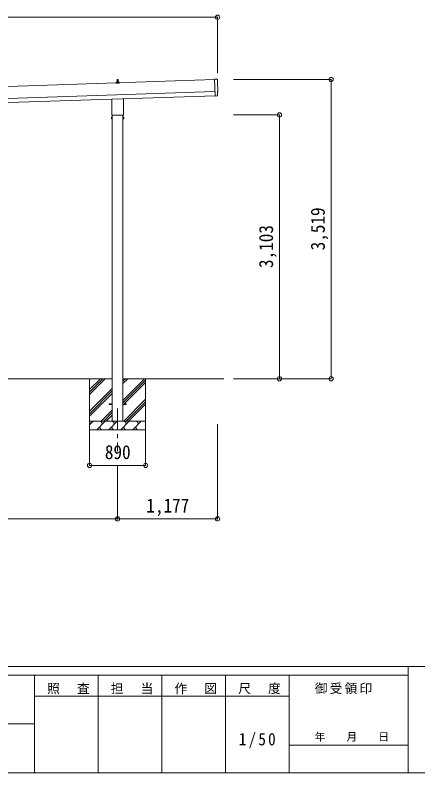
# Model space of a CAD drawing. Units: millimetres at full size, sheet at 1:50; some dimension numbers follow another scale. Extents: x -14053 to 14053, y -9700 to 9700.
# Drawn here: x 4276 to 9016, y -9700 to -791 of the extents above; entities that cross this region are included whole.
import ezdxf
from ezdxf.enums import TextEntityAlignment as Align

# ---------------------------------------------------------------- set-up
doc = ezdxf.new("R2010")
doc.units = ezdxf.units.MM
doc.header["$LTSCALE"] = 50
doc.header["$PDMODE"] = 32
doc.header["$PDSIZE"] = 50
doc.linetypes.add('CHAIN1', pattern=[8, 5, -1, 1, -1])
for name, color, linetype, lineweight in [('0-0_0', 7, 'Continuous', 9), ('0-1_Defpoints', 4, 'Continuous', 9), ('0-6_PARTS1', 6, 'Continuous', 9), ('F-0', 7, 'Continuous', 9)]:
    doc.layers.add(name, color=color, linetype=linetype, lineweight=lineweight)
doc.styles.add('ＭＳ ゴシック', font='')
doc.styles.get('ＭＳ ゴシック').set_extended_font_data('MS Gothic')

msp = doc.modelspace()

# ---------------------------------------------------------------- linework, layer by layer
at = {"layer": '0-0_0'}
for p, q in [((5419.54, -5065.76), (2444.54, -5065.76)), ((5152.04, -5065.76), (5152.04, -5665.76)), ((5152.04, -5250.81), (5337.09, -5065.76)), ((5152.04, -5222.53), (5308.8, -5065.76)), ((5152.04, -5194.24), (5280.52, -5065.76)), ((6732.91, -5065.76), (5544.54, -5065.76)), ((5544.54, -5320.86), (5799.63, -5065.76)), ((5544.54, -5122.87), (5601.64, -5065.76)), ((5544.54, -5094.59), (5573.36, -5065.76)), ((5812.04, -5065.76), (5812.04, -5665.76)), ((5544.54, -5349.14), (5812.04, -5081.64)), ((5544.54, -5377.43), (5812.04, -5109.93)), ((5152.04, -5448.8), (5419.54, -5181.3)), ((5152.04, -5477.09), (5419.54, -5209.59)), ((5152.04, -5505.37), (5419.54, -5237.87)), ((5554.19, -5565.76), (5812.04, -5307.92)), ((5582.48, -5565.76), (5812.04, -5336.2)), ((5610.76, -5565.76), (5812.04, -5364.49)), ((5289.63, -5565.76), (5419.54, -5435.86)), ((5317.92, -5565.76), (5419.54, -5464.14)), ((5346.2, -5565.76), (5419.54, -5492.43)), ((5152.04, -5565.76), (5812.04, -5565.76)), ((5152.04, -5608.65), (5194.93, -5565.76)), ((5166.38, -5594.31), (5152.04, -5579.97)), ((5236.35, -5665.76), (5336.35, -5565.76)), ((5307.8, -5594.31), (5279.24, -5565.76)), ((5377.77, -5665.76), (5477.77, -5565.76)), ((5449.22, -5594.31), (5420.66, -5565.76)), ((5519.19, -5665.76), (5619.19, -5565.76)), ((5590.64, -5594.31), (5562.09, -5565.76)), ((5660.61, -5665.76), (5760.61, -5565.76)), ((5732.06, -5594.31), (5703.51, -5565.76)), ((5808.75, -5565.76), (5812.04, -5562.48)), ((5812.04, -5665.76), (5152.04, -5665.76)), ((5264.9, -5637.21), (5293.46, -5665.76)), ((5406.32, -5637.21), (5434.88, -5665.76)), ((5547.75, -5637.21), (5576.3, -5665.76)), ((5689.17, -5637.21), (5717.72, -5665.76))]:
    msp.add_line(p, q, dxfattribs=at)
at = {"layer": '0-1_Defpoints'}
for p, q in [((6623.4, -1547.68), (1240.39, -1727.11)), ((5463.79, -1588.67), (5463.79, -1580.95)), ((5500.29, -1588.67), (5463.79, -1588.67)), ((5464.17, -1580.17), (5499.9, -1580.17)), ((5464.55, -1579.98), (5471.27, -1578.35)), ((5471.65, -1578.17), (5492.42, -1578.17)), ((5472.04, -1577.38), (5472.04, -1573.17)), ((5473.04, -1573.17), (5491.04, -1573.17)), ((5476.04, -1573.17), (5476.76, -1549.64)), ((5477.76, -1548.67), (5486.31, -1548.67)), ((5487.31, -1549.64), (5488.04, -1573.17)), ((5492.04, -1577.38), (5492.04, -1573.17)), ((5499.52, -1579.98), (5492.8, -1578.35)), ((5500.29, -1588.67), (5500.29, -1580.95)), ((1245.05, -1867.04), (6628.06, -1687.6)), ((1246.72, -1917.01), (6629.73, -1737.57)), ((5413.74, -1952.65), (5413.74, -1778.11)), ((5550.34, -1773.55), (5550.34, -1952.65)), ((6629.82, -1740.34), (6629.86, -1741.34)), ((6649.48, -1740.69), (6656.38, -1740.09)), ((5412.04, -1961.43), (5412.04, -1955.93)), ((5552.04, -1955.93), (5552.04, -1961.43)), ((5408.04, -1990.93), (5408.79, -1989.61)), ((5408.04, -1990.93), (5408.04, -2007.93)), ((5408.04, -2007.93), (5408.79, -2009.24)), ((5415.04, -1994.52), (5408.79, -1994.52)), ((5415.04, -2004.33), (5408.79, -2004.33)), ((5415.04, -2009.24), (5408.79, -2009.24)), ((5549.97, -1964.93), (5414.1, -1964.93)), ((5417.54, -2008.63), (5415.04, -2008.63)), ((5419.54, -1964.93), (5419.54, -5565.76)), ((5544.54, -5565.76), (5544.54, -1964.93)), ((5546.54, -2008.63), (5549.04, -2008.63)), ((5549.04, -1994.52), (5555.28, -1994.52)), ((5549.04, -2004.33), (5555.28, -2004.33)), ((5549.04, -2009.24), (5555.28, -2009.24)), ((5556.04, -1990.93), (5555.28, -1989.61)), ((5556.04, -2007.93), (5555.28, -2009.24)), ((5556.04, -1990.93), (5556.04, -2007.93)), ((5382.04, -5361.26), (5419.54, -5361.26)), ((5382.04, -5370.26), (5382.04, -5361.26)), ((5382.04, -5370.26), (5419.54, -5370.26)), ((5544.54, -5361.26), (5582.04, -5361.26)), ((5544.54, -5370.26), (5582.04, -5370.26)), ((5582.04, -5370.26), (5582.04, -5361.26))]:
    msp.add_line(p, q, dxfattribs=at)
at = {"layer": '0-1_Defpoints', "color": 7, "linetype": 'CHAIN1'}
msp.add_line((5482.04, -5415.76), (5482.04, -5915.76), dxfattribs=at)
at = {"layer": '0-1_Defpoints'}
for points in [[(6654.84, -1543.19), (6623.23, -1542.59), (6629.82, -1740.34)], [(6659.12, -1737.01), (6657.55, -1690.01), (6658.15, -1689.99)], [(6648.73, -1740.44), (6648.04, -1739.83), (6629.86, -1741.34)], [(5415.04, -2009.24), (5415.04, -1989.61), (5408.79, -1989.61)], [(5415.04, -2008.63), (5415.04, -1990.23), (5417.54, -1990.23)], [(5549.04, -2008.63), (5549.04, -1990.23), (5546.54, -1990.23)], [(5549.04, -2009.24), (5549.04, -1989.61), (5555.28, -1989.61)]]:
    msp.add_lwpolyline(points, dxfattribs=at)
for points in [[(5417.54, -2009.93), (5417.54, -1988.93), (5419.54, -1988.93), (5419.54, -2009.93)], [(5546.54, -2009.93), (5546.54, -1988.93), (5544.54, -1988.93), (5544.54, -2009.93)]]:
    msp.add_lwpolyline(points, close=True, dxfattribs=at)
for centre, radius, start, end in [((5464.79, -1580.95), 1, 103.62699, 180), ((5471.04, -1577.38), 1, 283.62699, 0), ((5476.12, -1573.8), 4.13, 90, 171.17633), ((5473.04, -1574.17), 1, 90, 180), ((5477.76, -1549.67), 1, 90, 178.60509), ((5485.37, -1573.17), 4.83, 133.60282, 180), ((5478.7, -1573.17), 4.83, 0, 46.39718), ((5486.31, -1549.67), 1, 1.39491, 90), ((5487.95, -1573.8), 4.13, 8.82367, 90), ((5491.04, -1574.17), 1, 0, 90), ((5493.04, -1577.38), 1, 180, 256.37301), ((5499.29, -1580.95), 1, 0, 76.37301), ((5416.04, -1955.93), 4, 125.09963, 180), ((5548.04, -1955.93), 4, 0, 54.90037), ((5412.38, -1992.07), 4.34, 145.61575, 214.38425), ((5412.38, -2006.79), 4.34, 145.61575, 214.38425), ((5424.28, -1999.43), 16.24, 162.41205, 197.58795), ((5416.04, -1961.43), 4, 180, 194.47751), ((5416.04, -1961.43), 4, 194.47751, 241.04498), ((5548.04, -1961.43), 4, 298.95502, 345.52249), ((5548.04, -1961.43), 4, 345.52249, 0), ((5539.79, -1999.43), 16.24, 342.41205, 17.58795), ((5551.69, -1992.07), 4.34, 325.61575, 34.38425), ((5551.69, -2006.79), 4.34, 325.61575, 34.38425)]:
    msp.add_arc(centre, radius, start, end, dxfattribs=at)
for centre, major_axis, ratio, start_param, end_param in [((6654.78, -1546.19), (3, 0.1), 0.99863, 6.2683889, 7.8016218), ((11420.34, -1457.81), (-4760.73, -158.69), 0.99863, 6.2683889, 6.2976778), ((6658.01, -1685.59), (4.4, 0.15), 0.99863, 4.712389, 6.2976778), ((6649.39, -1739.69), (0.75, -0.666), 0.9974, 4.712389, 5.5252311), ((6656.12, -1737.1), (2.25, -2), 0.9974, 5.5252311, 7.0411395)]:
    msp.add_ellipse(centre, major_axis=major_axis, ratio=ratio, start_param=start_param, end_param=end_param, dxfattribs=at)
at = {"layer": '0-6_PARTS1'}
for p, q in [((1209.04, -815.53), (6659.04, -815.53)), ((6659.04, -815.53), (6659.04, -1472.17)), ((7994.95, -1546.78), (6847.71, -1546.78)), ((7994.95, -5065.76), (7994.95, -1546.78)), ((7386.21, -1962.73), (6847.71, -1962.73)), ((7386.21, -5065.76), (7386.21, -1962.73)), ((7386.21, -5065.76), (6847.71, -5065.76)), ((7994.95, -5065.76), (6847.71, -5065.76)), ((6659.04, -6713.6), (6659.04, -5598.99)), ((5152.04, -6085.54), (5152.04, -5665.76)), ((5812.04, -6085.54), (5812.04, -5665.76)), ((5152.04, -6085.54), (5812.04, -6085.54)), ((5482.04, -6713.6), (5482.04, -6085.54)), ((2382.04, -6713.6), (5482.04, -6713.6)), ((5482.04, -6713.6), (6659.04, -6713.6))]:
    msp.add_line(p, q, dxfattribs=at)
for p in [(6659.04, -815.53), (7994.95, -1546.78), (7386.21, -1962.73), (7386.21, -5065.76), (7994.95, -5065.76), (5152.04, -6085.54), (5812.04, -6085.54), (5482.04, -6713.6), (6659.04, -6713.6)]:
    msp.add_point(p, dxfattribs=at)
at = {"layer": 'F-0', "color": 5, "lineweight": 5}
for p, q in [((-14053.43, -8450), (13346.57, -8450)), ((8901.98, -8450), (8901.98, -9700)), ((-14053.43, -8550), (8901.98, -8550)), ((4501.97, -8550), (4501.97, -9700)), ((5251.97, -8550), (5251.97, -9700)), ((6001.97, -8550), (6001.97, -9700)), ((6751.97, -8550), (6751.97, -9700)), ((7501.97, -8550), (7501.97, -9700)), ((4501.97, -8800), (7501.97, -8800)), ((-5748.03, -9125), (4501.97, -9125)), ((7501.97, -9375), (8901.98, -9375)), ((-14053.43, -9700), (13346.57, -9700))]:
    msp.add_line(p, q, dxfattribs=at)

# ---------------------------------------------------------------- texts
at = {"layer": '0-6_PARTS1', "color": 7, "style": 'ＭＳ ゴシック', "width": 0.9}
for s, p in [('3,519', (7969.95, -3556.27)), ('3,103', (7361.21, -3764.24))]:
    msp.add_text(s, height=165, rotation=90, dxfattribs=at).set_placement(p, align=Align.BOTTOM_LEFT)
for s, p in [('890', (5332.04, -6060.54)), ('1,177', (5820.54, -6688.6))]:
    msp.add_text(s, height=165, dxfattribs=at).set_placement(p, align=Align.BOTTOM_LEFT)
at = {"layer": 'F-0', "style": 'ＭＳ ゴシック'}
msp.add_text('年\u3000\u3000月\u3000\u3000日', height=91.64, dxfattribs=at).set_placement((7801.98, -9350), align=Align.BOTTOM_LEFT)
at = {"layer": 'F-0', "attachment_point": 7, "style": 'ＭＳ ゴシック'}
for s, insert, char_height in [('\\T1.17;照\u3000査', (4651.98, -8775), 110), ('\\T1.17;担\u3000当', (5401.98, -8775), 110), ('\\T1.17;作\u3000図', (6151.97, -8775), 110), ('\\T1.17;尺\u3000度', (6901.98, -8775), 110), ('\\T1.17;御受領印', (7801.97, -8775), 110), ('\\T1.28;\\W0.9;1/50', (6908.22, -9412.5), 146.6)]:
    msp.add_mtext(s, dxfattribs=dict(at, insert=insert, char_height=char_height))

doc.saveas('drawing.dxf')
